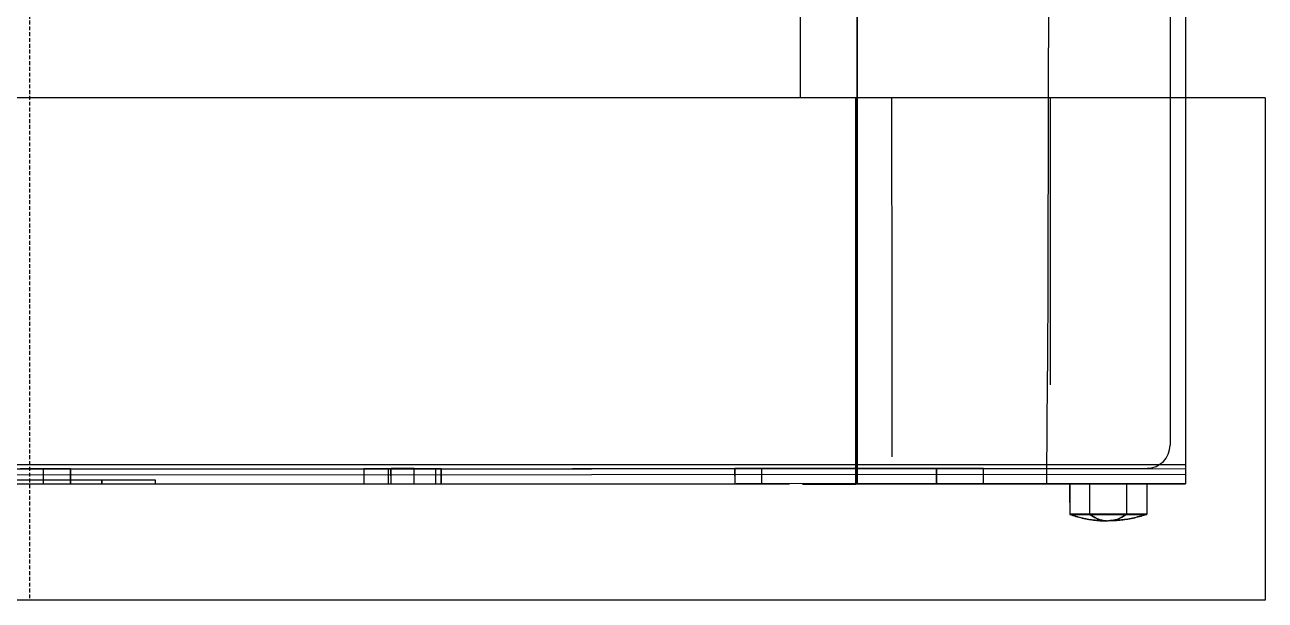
# Model space of a CAD drawing. Extents: x 0 to 320, y 0 to 390.
# Drawn here: x 159.4 to 320, y 0 to 74.5 of the extents above; entities that cross this region are included whole.
import ezdxf

# ---------------------------------------------------------------- set-up
doc = ezdxf.new("R2010")
doc.units = 0
doc.linetypes.add('DASHED', pattern=[0.75, 0.5, -0.25])
doc.layers.add('-15N-THT. THIẾT BỊ ĐÓNG MỞ', color=40, linetype='CONTINUOUS')

# ---------------------------------------------------------------- blocks, each defined once
blk = doc.blocks.new('06 - N - SC VSD CHIẾU TRÊN ATV630C11~C16N4')
at = {"layer": '-15N-THT. THIẾT BỊ ĐÓNG MỞ', "color": 6, "linetype": 'DASHED'}
blk.add_line((0, 390), (0, 0), dxfattribs=at)
at = {"layer": '-15N-THT. THIẾT BỊ ĐÓNG MỞ'}
for p, q in [((99.72, 386), (99.8, 65)), ((107.09, 386), (107.18, 15.02)), ((107.18, 15.02), (107.18, 386)), ((147.68, 365.08), (147.68, 20.06)), ((149.63, 214), (149.68, 15.04)), ((131.95, 84.31), (131.92, 65)), ((160, 65), (-160, 65)), ((107, 57.86), (107.01, 65)), ((111.69, 37.14), (111.68, 65)), ((131.92, 65), (131.9, 56.67)), ((132.2, 55.71), (132.2, 65)), ((132.2, 55.71), (132.2, 65)), ((160, 65), (160, 0)), ((107, 50.72), (107, 57.86)), ((131.9, 56.67), (131.87, 48.34)), ((132.2, 37.14), (132.2, 55.71)), ((107, 43.58), (107, 50.72)), ((131.87, 48.34), (131.85, 40.01)), ((107, 36.44), (107, 43.58)), ((131.85, 40.01), (131.82, 31.69)), ((111.69, 27.86), (111.69, 37.14)), ((132.21, 27.86), (132.2, 37.14)), ((107, 29.3), (107, 36.44)), ((131.82, 31.69), (131.73, 23.36)), ((107, 22.16), (107, 29.3)), ((111.7, 18.57), (111.69, 27.86)), ((131.73, 23.36), (131.68, 15.03)), ((107, 15.02), (107, 22.16)), ((147.68, 20.06), (147.68, 20.06)), ((-145.14, 16.93), (144.7, 17.07)), ((149.69, 17.58), (-16.33, 17.49)), ((-16.33, 17.49), (149.69, 17.58)), ((149.69, 16.99), (-16.33, 16.91)), ((149.69, 16.25), (-16.33, 16.16)), ((1.82, 17.01), (-1.18, 17.01)), ((1.82, 15.03), (1.81, 17.03)), ((1.82, 15), (1.82, 17)), ((1.82, 15), (1.82, 17)), ((1.82, 15), (1.82, 17)), ((1.82, 15), (1.82, 17)), ((1.82, 15), (1.82, 17)), ((1.82, 15), (1.82, 17)), ((1.82, 15), (1.82, 17)), ((1.82, 15), (1.82, 17)), ((1.82, 15), (1.82, 17)), ((1.82, 15), (1.82, 17)), ((5.31, 17.03), (5.32, 15.03)), ((5.32, 17), (43.32, 17.01)), ((5.32, 15), (5.32, 17)), ((5.32, 17), (5.32, 15)), ((5.32, 15), (5.32, 17)), ((5.32, 17), (5.32, 15)), ((5.32, 15), (5.32, 17)), ((5.32, 17), (5.32, 15)), ((5.32, 15), (5.32, 17)), ((5.32, 17), (5.32, 15)), ((5.32, 15), (5.32, 17)), ((5.32, 17), (5.32, 15)), ((5.32, 15), (5.32, 17)), ((5.32, 17), (5.32, 15)), ((5.32, 15), (5.32, 17)), ((5.32, 17), (5.32, 15)), ((5.32, 15), (5.32, 17)), ((5.32, 17), (5.32, 15)), ((5.32, 15), (5.32, 17)), ((5.32, 17), (5.32, 15)), ((5.32, 15), (5.32, 17)), ((5.32, 17), (5.32, 15)), ((43.31, 17.04), (43.32, 15.04)), ((43.32, 17.01), (43.32, 15.01)), ((43.32, 17.01), (43.32, 15.01)), ((43.32, 17.01), (43.32, 15.01)), ((43.32, 17.01), (43.32, 15.01)), ((43.32, 17.01), (43.32, 15.01)), ((43.32, 17.01), (43.32, 15.01)), ((43.32, 17.01), (43.32, 15.01)), ((43.32, 17.01), (43.32, 15.01)), ((43.32, 17.01), (43.32, 15.01)), ((43.32, 17.01), (43.32, 15.01)), ((43.32, 17.01), (43.32, 15.01)), ((43.32, 17.01), (43.32, 15.01)), ((43.32, 17.01), (43.32, 15.01)), ((43.32, 17.01), (43.32, 15.01)), ((43.32, 17.01), (43.32, 15.01)), ((43.32, 17.01), (43.32, 15.01)), ((43.32, 17.01), (43.32, 15.01)), ((43.32, 17.01), (43.32, 15.01)), ((43.32, 17.01), (43.32, 15.01)), ((43.32, 17.01), (43.32, 15.01)), ((46.48, 15.03), (46.48, 17.03)), ((46.82, 15.04), (46.81, 17.04)), ((46.82, 15.04), (46.81, 17.04)), ((49.82, 17.02), (46.82, 17.02)), ((46.82, 15.01), (46.82, 17.01)), ((46.82, 15.01), (46.82, 17.01)), ((46.82, 15.01), (46.82, 17.01)), ((46.82, 15.01), (46.82, 17.01)), ((46.82, 15.01), (46.82, 17.01)), ((46.82, 15.01), (46.82, 17.01)), ((46.82, 15.01), (46.82, 17.01)), ((46.82, 15.01), (46.82, 17.01)), ((46.82, 15.01), (46.82, 17.01)), ((46.82, 15.01), (46.82, 17.01)), ((49.82, 15.04), (49.81, 17.04)), ((49.82, 15.01), (49.82, 17.01)), ((49.82, 15.01), (49.82, 17.01)), ((49.82, 15.01), (49.82, 17.01)), ((49.82, 15.01), (49.82, 17.01)), ((49.82, 15.01), (49.82, 17.01)), ((49.82, 15.01), (49.82, 17.01)), ((49.82, 15.01), (49.82, 17.01)), ((49.82, 15.01), (49.82, 17.01)), ((49.82, 15.01), (49.82, 17.01)), ((49.82, 15.01), (49.82, 17.01)), ((52.57, 17.03), (52.57, 15.03)), ((52.57, 17.03), (52.57, 15.03)), ((53.31, 17.04), (53.32, 15.04)), ((53.32, 17.01), (91.32, 17.02)), ((53.32, 15.01), (53.32, 17.01)), ((53.32, 17.01), (53.32, 15.01)), ((53.32, 15.01), (53.32, 17.01)), ((53.32, 17.01), (53.32, 15.01)), ((53.32, 15.01), (53.32, 17.01)), ((53.32, 17.01), (53.32, 15.01)), ((53.32, 15.01), (53.32, 17.01)), ((53.32, 17.01), (53.32, 15.01)), ((53.32, 15.01), (53.32, 17.01)), ((53.32, 17.01), (53.32, 15.01)), ((53.32, 15.01), (53.32, 17.01)), ((53.32, 17.01), (53.32, 15.01)), ((53.32, 15.01), (53.32, 17.01)), ((53.32, 17.01), (53.32, 15.01)), ((53.32, 15.01), (53.32, 17.01)), ((53.32, 17.01), (53.32, 15.01)), ((53.32, 15.01), (53.32, 17.01)), ((53.32, 17.01), (53.32, 15.01)), ((53.32, 15.01), (53.32, 17.01)), ((53.32, 17.01), (53.32, 15.01)), ((91.31, 17.05), (91.32, 15.05)), ((91.32, 17.02), (91.32, 15.02)), ((91.32, 17.02), (91.32, 15.02)), ((91.32, 17.02), (91.32, 15.02)), ((91.32, 17.02), (91.32, 15.02)), ((91.32, 17.02), (91.32, 15.02)), ((91.32, 17.02), (91.32, 15.02)), ((91.32, 17.02), (91.32, 15.02)), ((91.32, 17.02), (91.32, 15.02)), ((91.32, 17.02), (91.32, 15.02)), ((91.32, 17.02), (91.32, 15.02)), ((91.32, 17.02), (91.32, 15.02)), ((91.32, 17.02), (91.32, 15.02)), ((91.32, 17.02), (91.32, 15.02)), ((91.32, 17.02), (91.32, 15.02)), ((91.32, 17.02), (91.32, 15.02)), ((91.32, 17.02), (91.32, 15.02)), ((91.32, 17.02), (91.32, 15.02)), ((91.32, 17.02), (91.32, 15.02)), ((91.32, 17.02), (91.32, 15.02)), ((91.32, 17.02), (91.32, 15.02)), ((94.82, 15.05), (94.81, 17.05)), ((94.82, 15.05), (94.81, 17.05)), ((94.82, 15.05), (94.81, 17.05)), ((117.44, 17.04), (94.82, 17.04)), ((94.82, 15.03), (94.82, 17.03)), ((94.82, 15.03), (94.82, 17.03)), ((94.82, 15.02), (94.82, 17.02)), ((94.82, 15.02), (94.82, 17.02)), ((94.82, 15.02), (94.82, 17.02)), ((94.82, 15.02), (94.82, 17.02)), ((94.82, 15.02), (94.82, 17.02)), ((94.82, 15.02), (94.82, 17.02)), ((94.82, 15.02), (94.82, 17.02)), ((94.82, 15.02), (94.82, 17.02)), ((117.44, 15.05), (117.44, 17.05)), ((117.44, 17.05), (117.44, 15.05)), ((117.44, 15.05), (117.44, 17.05)), ((117.44, 17.05), (117.44, 15.05)), ((117.44, 15.05), (117.44, 17.05)), ((117.44, 17.04), (117.44, 15.04)), ((117.44, 15.04), (117.44, 17.04)), ((117.44, 17.04), (117.44, 15.04)), ((123.52, 15.05), (123.52, 17.05)), ((123.52, 15.05), (123.52, 17.05)), ((123.52, 15.05), (123.52, 17.05)), ((123.52, 15.04), (123.52, 17.04)), ((144.7, 17.07), (144.7, 17.07)), ((98.41, 15.02), (-97.78, 14.97)), ((9.32, 15.52), (-8.59, 15.51)), ((9.32, 15.52), (9.32, 15.02)), ((9.41, 15.02), (9.41, 15.52)), ((16.32, 15.52), (16.32, 15.52)), ((16.32, 15.02), (16.32, 15.52)), ((16.32, 15.02), (16.32, 15.02)), ((149.69, 15.08), (33.27, 15.02)), ((149.69, 15.08), (33.92, 15.02)), ((100.1, 15.02), (100.43, 15.02)), ((100.43, 15.02), (100.76, 15.02)), ((100.76, 15.02), (101.09, 15.02)), ((101.09, 15.02), (101.41, 15.02)), ((101.41, 15.02), (101.73, 15.02)), ((101.73, 15.02), (102.05, 15.02)), ((102.36, 15.02), (102.04, 15.02)), ((102.04, 15.02), (102.34, 15.02)), ((102.05, 15.02), (102.36, 15.02)), ((102.34, 15.02), (102.64, 15.02)), ((102.64, 15.02), (102.93, 15.02)), ((102.93, 15.02), (103.22, 15.02)), ((103.22, 15.02), (103.49, 15.02)), ((103.49, 15.02), (103.77, 15.02)), ((103.77, 15.02), (104.03, 15.02)), ((104.03, 15.02), (104.29, 15.02)), ((104.29, 15.02), (104.54, 15.02)), ((104.54, 15.02), (104.79, 15.02)), ((104.79, 15.02), (105.02, 15.02)), ((105.02, 15.02), (105.25, 15.02)), ((105.25, 15.02), (105.47, 15.02)), ((105.47, 15.02), (105.68, 15.02)), ((105.68, 15.02), (105.87, 15.02)), ((105.87, 15.02), (106.07, 15.02)), ((106.07, 15.02), (106.25, 15.02)), ((106.25, 15.02), (106.42, 15.02)), ((106.42, 15.02), (106.58, 15.02)), ((106.58, 15.02), (106.73, 15.02)), ((106.73, 15.02), (106.87, 15.02)), ((106.87, 15.02), (107, 15.02)), ((131.68, 15.03), (107.18, 15.02)), ((134.68, 15.07), (134.68, 14.08)), ((134.68, 15.06), (134.68, 14.57)), ((134.68, 15.06), (134.68, 14.57)), ((134.68, 15.03), (134.68, 14.54)), ((134.68, 14.57), (134.68, 14.07)), ((134.68, 14.57), (134.68, 14.08)), ((134.68, 14.54), (134.68, 13.1)), ((134.69, 15.06), (134.69, 14.07)), ((134.69, 15.05), (134.69, 14.56)), ((134.69, 15.04), (134.69, 14.55)), ((134.69, 15.04), (134.69, 14.55)), ((134.69, 15.04), (134.69, 14.55)), ((134.69, 14.56), (134.69, 14.07)), ((134.69, 14.55), (134.69, 14.06)), ((134.69, 14.55), (134.69, 14.06)), ((134.69, 14.55), (134.69, 14.05)), ((137.29, 14.51), (137.29, 15.07)), ((137.29, 13.94), (137.29, 15.06)), ((137.29, 13.94), (137.29, 15.06)), ((137.29, 14.5), (137.29, 15.06)), ((137.29, 14.49), (137.29, 15.05)), ((137.29, 14.48), (137.29, 15.04)), ((137.29, 14.48), (137.29, 15.04)), ((137.29, 13.92), (137.29, 15.04)), ((137.29, 14.47), (137.29, 15.03)), ((137.29, 13.38), (137.29, 14.51)), ((137.29, 13.93), (137.29, 14.5)), ((137.29, 13.93), (137.29, 14.49)), ((137.29, 13.92), (137.29, 14.48)), ((137.29, 13.92), (137.29, 14.48)), ((137.29, 13.91), (137.29, 14.47)), ((142.08, 14.5), (142.08, 15.07)), ((142.08, 14.5), (142.08, 15.06)), ((142.08, 14.47), (142.08, 15.03)), ((142.08, 13.39), (142.08, 14.51)), ((142.08, 13.38), (142.08, 14.5)), ((142.08, 13.91), (142.08, 14.47)), ((142.09, 14.5), (142.09, 15.06)), ((142.09, 14.49), (142.09, 15.05)), ((142.09, 13.92), (142.09, 15.05)), ((142.09, 14.48), (142.09, 15.05)), ((142.09, 14.48), (142.09, 15.04)), ((142.09, 13.38), (142.09, 14.5)), ((142.09, 13.93), (142.09, 14.49)), ((142.09, 13.92), (142.09, 14.48)), ((142.09, 13.36), (142.09, 14.48)), ((144.68, 15.07), (144.68, 14.58)), ((144.68, 15.06), (144.68, 14.57)), ((144.68, 15.06), (144.68, 14.57)), ((144.68, 15.03), (144.68, 14.08)), ((144.68, 14.58), (144.68, 14.09)), ((144.68, 14.57), (144.68, 14.08)), ((144.68, 14.54), (144.68, 13.07)), ((144.69, 15.06), (144.69, 14.57)), ((144.69, 15.05), (144.69, 14.56)), ((144.69, 15.05), (144.69, 14.56)), ((144.69, 15.05), (144.69, 14.06)), ((144.69, 15.04), (144.69, 14.55)), ((144.69, 14.57), (144.69, 14.08)), ((144.69, 14.56), (144.69, 14.07)), ((144.69, 14.56), (144.69, 14.07)), ((144.69, 14.55), (144.69, 14.06)), ((134.68, 14.08), (134.68, 13.59)), ((134.68, 14.07), (134.68, 13.58)), ((134.68, 13.59), (134.68, 13.1)), ((134.68, 13.58), (134.68, 13.09)), ((134.68, 13.56), (134.68, 13.07)), ((134.68, 13.1), (134.69, 12.61)), ((134.68, 13.1), (134.69, 12.61)), ((134.68, 13.09), (134.69, 12.11)), ((134.69, 14.07), (134.69, 13.58)), ((134.69, 14.07), (134.69, 13.58)), ((134.69, 14.06), (134.69, 13.57)), ((134.69, 14.06), (134.69, 13.57)), ((134.69, 14.05), (134.69, 13.07)), ((134.69, 13.58), (134.69, 13.09)), ((134.69, 13.58), (134.69, 13.09)), ((134.69, 13.57), (134.69, 13.08)), ((134.69, 13.57), (134.69, 13.08)), ((134.69, 13.09), (134.69, 12.6)), ((134.69, 13.09), (134.69, 12.1)), ((134.69, 13.08), (134.69, 12.1)), ((134.69, 13.08), (134.69, 12.1)), ((134.69, 13.07), (134.69, 12.58)), ((134.68, 13.07), (134.69, 12.11)), ((137.29, 13.37), (137.29, 13.94)), ((137.29, 13.38), (137.29, 13.94)), ((137.29, 13.37), (137.29, 13.93)), ((137.29, 13.37), (137.29, 13.93)), ((137.29, 12.8), (137.29, 13.92)), ((137.29, 13.36), (137.29, 13.92)), ((137.29, 13.35), (137.29, 13.92)), ((137.29, 13.35), (137.29, 13.91)), ((137.29, 12.82), (137.29, 13.38)), ((137.29, 12.26), (137.29, 13.38)), ((137.29, 12.25), (137.29, 13.37)), ((137.29, 12.25), (137.29, 13.37)), ((137.29, 12.81), (137.29, 13.37)), ((137.29, 12.8), (137.29, 13.36)), ((137.29, 12.23), (137.29, 13.35)), ((137.29, 12.79), (137.29, 13.35)), ((142.08, 12.82), (142.08, 13.94)), ((142.08, 13.35), (142.08, 13.91)), ((142.08, 12.82), (142.08, 13.39)), ((142.08, 12.82), (142.08, 13.38)), ((142.08, 12.79), (142.08, 13.35)), ((142.09, 13.37), (142.09, 13.93)), ((142.09, 13.36), (142.09, 13.92)), ((142.09, 13.36), (142.09, 13.92)), ((142.09, 12.81), (142.09, 13.38)), ((142.09, 12.25), (142.09, 13.37)), ((142.09, 12.8), (142.09, 13.36)), ((142.09, 12.8), (142.09, 13.36)), ((142.09, 12.8), (142.09, 13.36)), ((144.68, 14.09), (144.68, 13.6)), ((144.68, 14.08), (144.68, 13.59)), ((144.68, 14.05), (144.68, 13.56)), ((144.68, 13.6), (144.68, 13.11)), ((144.68, 13.59), (144.68, 13.1)), ((144.68, 13.11), (144.69, 12.61)), ((144.68, 13.1), (144.69, 12.61)), ((144.68, 13.1), (144.69, 12.58)), ((144.69, 14.08), (144.69, 13.59)), ((144.69, 14.07), (144.69, 13.58)), ((144.69, 14.07), (144.69, 13.57)), ((144.69, 14.06), (144.69, 13.57)), ((144.69, 14.06), (144.69, 13.08)), ((144.69, 13.59), (144.69, 13.1)), ((144.69, 13.58), (144.69, 13.09)), ((144.69, 13.57), (144.69, 13.08)), ((144.69, 13.57), (144.69, 13.08)), ((144.69, 13.1), (144.69, 12.11)), ((144.69, 13.09), (144.69, 12.6)), ((144.69, 13.08), (144.69, 12.59)), ((144.69, 13.08), (144.69, 12.59)), ((144.69, 13.08), (144.69, 12.59)), ((134.69, 12.61), (134.69, 11.63)), ((134.69, 12.6), (134.69, 12.11)), ((134.69, 12.58), (134.69, 12.09)), ((134.69, 12.58), (134.69, 12.08)), ((134.69, 12.11), (134.69, 11.62)), ((134.69, 12.11), (134.69, 11.62)), ((134.69, 12.11), (134.69, 11.62)), ((134.69, 12.1), (134.69, 11.61)), ((134.69, 12.1), (134.69, 11.61)), ((134.69, 12.1), (134.69, 11.6)), ((134.69, 12.09), (134.69, 11.6)), ((134.69, 12.08), (134.69, 11.1)), ((134.69, 11.63), (134.69, 11.14)), ((134.69, 11.62), (134.69, 11.13)), ((134.69, 11.62), (134.69, 11.13)), ((134.69, 11.61), (134.69, 11.12)), ((134.69, 11.61), (134.69, 11.11)), ((134.69, 11.6), (134.69, 11.11)), ((134.69, 11.6), (134.69, 11.11)), ((137.29, 11.7), (137.29, 12.82)), ((137.29, 12.25), (137.29, 12.81)), ((137.29, 12.24), (137.29, 12.8)), ((137.29, 12.24), (137.29, 12.8)), ((137.29, 12.23), (137.29, 12.79)), ((137.29, 11.69), (137.29, 12.26)), ((137.29, 11.69), (137.29, 12.25)), ((137.29, 11.69), (137.29, 12.25)), ((137.29, 11.68), (137.29, 12.25)), ((137.29, 11.68), (137.29, 12.24)), ((137.29, 11.68), (137.29, 12.24)), ((137.29, 11.67), (137.29, 12.23)), ((137.29, 11.66), (137.29, 12.23)), ((137.29, 11.14), (137.29, 11.7)), ((137.29, 11.13), (137.29, 11.69)), ((137.29, 11.13), (137.29, 11.69)), ((137.29, 11.13), (137.29, 11.69)), ((137.29, 11.12), (137.29, 11.68)), ((137.29, 11.12), (137.29, 11.68)), ((137.29, 11.11), (137.29, 11.68)), ((137.29, 11.11), (137.29, 11.67)), ((137.29, 11.1), (137.29, 11.66)), ((142.08, 12.25), (142.08, 12.82)), ((142.08, 12.26), (142.08, 12.82)), ((142.08, 12.26), (142.08, 12.82)), ((142.08, 12.23), (142.08, 12.79)), ((142.08, 11.7), (142.08, 12.26)), ((142.08, 11.7), (142.08, 12.26)), ((142.08, 11.69), (142.08, 12.25)), ((142.08, 11.67), (142.08, 12.23)), ((142.08, 11.14), (142.08, 11.7)), ((142.08, 11.13), (142.08, 11.69)), ((142.08, 11.11), (142.08, 11.67)), ((142.09, 11.69), (142.09, 12.81)), ((142.09, 12.24), (142.09, 12.8)), ((142.09, 12.24), (142.09, 12.8)), ((142.09, 12.23), (142.09, 12.8)), ((142.09, 11.69), (142.09, 12.25)), ((142.09, 11.68), (142.09, 12.24)), ((142.09, 11.68), (142.09, 12.24)), ((142.09, 11.67), (142.09, 12.23)), ((142.09, 11.13), (142.09, 11.69)), ((142.09, 11.13), (142.09, 11.69)), ((142.09, 11.12), (142.09, 11.68)), ((142.09, 11.12), (142.09, 11.68)), ((142.09, 11.11), (142.09, 11.67)), ((144.69, 12.61), (144.69, 12.11)), ((144.69, 12.61), (144.69, 12.12)), ((144.69, 12.61), (144.69, 11.14)), ((144.69, 12.6), (144.69, 12.11)), ((144.69, 12.59), (144.69, 12.1)), ((144.69, 12.59), (144.69, 12.1)), ((144.69, 12.59), (144.69, 12.09)), ((144.69, 12.12), (144.69, 11.63)), ((144.69, 12.12), (144.69, 11.63)), ((144.69, 12.11), (144.69, 11.62)), ((144.69, 12.11), (144.69, 11.62)), ((144.69, 12.11), (144.69, 11.62)), ((144.69, 12.1), (144.69, 11.61)), ((144.69, 12.1), (144.69, 11.61)), ((144.69, 12.09), (144.69, 11.6)), ((144.69, 11.63), (144.69, 11.14)), ((144.69, 11.62), (144.69, 11.13)), ((144.69, 11.62), (144.69, 11.13)), ((144.69, 11.62), (144.69, 11.13)), ((144.69, 11.61), (144.69, 11.12)), ((144.69, 11.61), (144.69, 11.12)), ((144.69, 11.6), (144.69, 11.11)), ((144.69, 11.6), (144.69, 11.11)), ((134.69, 11.14), (134.89, 11.07)), ((134.69, 11.13), (134.89, 11.06)), ((134.69, 11.13), (134.89, 11.06)), ((134.69, 11.13), (134.89, 11.06)), ((134.69, 11.12), (134.89, 11.05)), ((134.69, 11.11), (134.89, 11.05)), ((134.69, 11.11), (134.89, 11.04)), ((134.69, 11.11), (134.89, 11.04)), ((134.69, 11.1), (134.89, 11.03)), ((134.89, 11.07), (135.09, 11)), ((134.89, 11.06), (135.09, 10.99)), ((134.89, 11.06), (135.09, 11)), ((134.89, 11.06), (135.09, 10.99)), ((134.89, 11.05), (135.09, 10.99)), ((134.89, 11.05), (135.09, 10.98)), ((134.89, 11.04), (135.09, 10.98)), ((134.89, 11.04), (135.09, 10.97)), ((134.89, 11.03), (135.09, 10.97)), ((135.09, 11), (135.29, 10.94)), ((135.09, 11), (135.29, 10.93)), ((135.09, 10.99), (135.29, 10.93)), ((135.09, 10.99), (135.29, 10.93)), ((135.09, 10.99), (135.29, 10.92)), ((135.09, 10.98), (135.29, 10.92)), ((135.09, 10.98), (135.29, 10.91)), ((135.09, 10.97), (135.3, 10.91)), ((135.09, 10.97), (135.29, 10.9)), ((135.29, 10.94), (135.49, 10.88)), ((135.29, 10.93), (135.49, 10.87)), ((135.29, 10.93), (135.49, 10.87)), ((135.29, 10.93), (135.5, 10.87)), ((135.29, 10.92), (135.5, 10.86)), ((135.29, 10.92), (135.5, 10.85)), ((135.29, 10.91), (135.5, 10.85)), ((135.29, 10.9), (135.49, 10.84)), ((135.3, 10.91), (135.5, 10.85)), ((135.49, 10.88), (135.7, 10.82)), ((135.49, 10.87), (135.7, 10.81)), ((135.49, 10.87), (135.7, 10.81)), ((135.49, 10.84), (135.7, 10.78)), ((135.5, 10.87), (135.7, 10.81)), ((135.5, 10.86), (135.7, 10.8)), ((135.5, 10.85), (135.7, 10.8)), ((135.5, 10.85), (135.7, 10.8)), ((135.5, 10.85), (135.7, 10.79)), ((135.7, 10.82), (135.9, 10.76)), ((135.7, 10.81), (135.9, 10.76)), ((135.7, 10.81), (135.9, 10.76)), ((135.7, 10.81), (135.91, 10.75)), ((135.7, 10.8), (135.91, 10.75)), ((135.7, 10.8), (135.91, 10.74)), ((135.7, 10.8), (135.91, 10.74)), ((135.7, 10.79), (135.91, 10.74)), ((135.7, 10.78), (135.9, 10.73)), ((135.9, 10.76), (136.11, 10.7)), ((135.9, 10.76), (136.11, 10.71)), ((135.9, 10.76), (136.11, 10.71)), ((135.9, 10.73), (136.11, 10.68)), ((135.91, 10.75), (136.11, 10.7)), ((135.91, 10.75), (136.11, 10.7)), ((135.91, 10.74), (136.11, 10.69)), ((135.91, 10.74), (136.11, 10.69)), ((135.91, 10.74), (136.11, 10.68)), ((136.11, 10.71), (136.32, 10.66)), ((136.11, 10.71), (136.32, 10.66)), ((136.11, 10.7), (136.32, 10.65)), ((136.11, 10.7), (136.32, 10.65)), ((136.11, 10.7), (136.32, 10.65)), ((136.11, 10.69), (136.32, 10.64)), ((136.11, 10.69), (136.32, 10.64)), ((136.11, 10.68), (136.32, 10.63)), ((136.11, 10.68), (136.32, 10.63)), ((136.32, 10.66), (136.52, 10.62)), ((136.32, 10.66), (136.52, 10.61)), ((136.32, 10.65), (136.52, 10.61)), ((136.32, 10.65), (136.53, 10.61)), ((136.32, 10.65), (136.53, 10.6)), ((136.32, 10.64), (136.53, 10.6)), ((136.32, 10.64), (136.53, 10.59)), ((136.32, 10.63), (136.53, 10.59)), ((136.32, 10.63), (136.52, 10.58)), ((136.52, 10.62), (136.73, 10.57)), ((136.52, 10.61), (136.73, 10.57)), ((136.52, 10.61), (136.73, 10.57)), ((136.52, 10.58), (136.73, 10.54)), ((136.53, 10.61), (136.74, 10.56)), ((136.53, 10.6), (136.73, 10.56)), ((136.53, 10.6), (136.74, 10.55)), ((136.53, 10.59), (136.74, 10.55)), ((136.53, 10.59), (136.74, 10.55)), ((136.73, 10.57), (136.94, 10.52)), ((136.73, 10.57), (136.94, 10.53)), ((136.73, 10.57), (136.94, 10.53)), ((136.73, 10.56), (136.94, 10.52)), ((136.73, 10.54), (136.94, 10.5)), ((136.74, 10.56), (136.94, 10.52)), ((136.74, 10.55), (136.94, 10.51)), ((136.74, 10.55), (136.94, 10.51)), ((136.74, 10.55), (136.94, 10.5)), ((136.94, 10.53), (137.15, 10.5)), ((136.94, 10.53), (137.15, 10.49)), ((136.94, 10.52), (137.15, 10.49)), ((136.94, 10.52), (137.15, 10.49)), ((136.94, 10.52), (137.15, 10.48)), ((136.94, 10.51), (137.15, 10.47)), ((136.94, 10.51), (137.15, 10.47)), ((136.94, 10.5), (137.15, 10.47)), ((136.94, 10.5), (137.15, 10.46)), ((137.15, 10.5), (137.36, 10.46)), ((137.15, 10.49), (137.36, 10.45)), ((137.15, 10.49), (137.36, 10.46)), ((137.15, 10.49), (137.36, 10.45)), ((137.15, 10.48), (137.36, 10.45)), ((137.15, 10.47), (137.36, 10.44)), ((137.15, 10.47), (137.36, 10.44)), ((137.15, 10.47), (137.36, 10.43)), ((137.15, 10.46), (137.36, 10.43)), ((137.29, 11.14), (137.5, 10.99)), ((137.29, 11.13), (137.5, 10.98)), ((137.29, 11.13), (137.5, 10.99)), ((137.29, 11.13), (137.5, 10.98)), ((137.29, 11.12), (137.5, 10.98)), ((137.29, 11.12), (137.5, 10.97)), ((137.29, 11.11), (137.5, 10.97)), ((137.29, 11.11), (137.5, 10.96)), ((137.29, 11.1), (137.5, 10.96)), ((137.36, 10.46), (137.57, 10.43)), ((137.36, 10.46), (137.57, 10.43)), ((137.36, 10.45), (137.57, 10.42)), ((137.36, 10.45), (137.57, 10.42)), ((137.36, 10.45), (137.57, 10.42)), ((137.36, 10.44), (137.57, 10.41)), ((137.36, 10.44), (137.57, 10.41)), ((137.36, 10.43), (137.57, 10.4)), ((137.36, 10.43), (137.57, 10.4)), ((137.5, 10.99), (137.71, 10.86)), ((137.5, 10.99), (137.71, 10.85)), ((137.5, 10.98), (137.71, 10.85)), ((137.5, 10.98), (137.72, 10.85)), ((137.5, 10.98), (137.72, 10.84)), ((137.5, 10.97), (137.72, 10.83)), ((137.5, 10.97), (137.72, 10.83)), ((137.5, 10.96), (137.72, 10.83)), ((137.5, 10.96), (137.71, 10.82)), ((137.57, 10.43), (137.78, 10.4)), ((137.57, 10.43), (137.78, 10.4)), ((137.57, 10.42), (137.78, 10.39)), ((137.57, 10.42), (137.78, 10.39)), ((137.57, 10.42), (137.78, 10.39)), ((137.57, 10.41), (137.78, 10.38)), ((137.57, 10.41), (137.78, 10.38)), ((137.57, 10.4), (137.78, 10.37)), ((137.57, 10.4), (137.78, 10.37)), ((137.71, 10.86), (137.93, 10.74)), ((137.71, 10.85), (137.93, 10.73)), ((137.71, 10.85), (137.93, 10.73)), ((137.71, 10.82), (137.93, 10.7)), ((137.72, 10.85), (137.93, 10.73)), ((137.72, 10.84), (137.93, 10.72)), ((137.72, 10.83), (137.93, 10.71)), ((137.72, 10.83), (137.93, 10.71)), ((137.72, 10.83), (137.93, 10.71)), ((137.78, 10.4), (137.99, 10.38)), ((137.78, 10.4), (137.99, 10.37)), ((137.78, 10.39), (137.99, 10.37)), ((137.78, 10.39), (137.99, 10.37)), ((137.78, 10.39), (137.99, 10.36)), ((137.78, 10.38), (137.99, 10.36)), ((137.78, 10.38), (137.99, 10.35)), ((137.78, 10.37), (137.99, 10.35)), ((137.78, 10.37), (137.99, 10.34)), ((137.93, 10.74), (138.14, 10.63)), ((137.93, 10.73), (138.14, 10.62)), ((137.93, 10.73), (138.14, 10.63)), ((137.93, 10.73), (138.15, 10.62)), ((137.93, 10.72), (138.15, 10.62)), ((137.93, 10.71), (138.15, 10.61)), ((137.93, 10.71), (138.15, 10.61)), ((137.93, 10.71), (138.15, 10.6)), ((137.93, 10.7), (138.14, 10.6)), ((137.99, 10.38), (138.2, 10.35)), ((137.99, 10.37), (138.2, 10.35)), ((137.99, 10.37), (138.2, 10.35)), ((137.99, 10.37), (138.2, 10.34)), ((137.99, 10.36), (138.2, 10.34)), ((137.99, 10.36), (138.21, 10.33)), ((137.99, 10.35), (138.21, 10.33)), ((137.99, 10.35), (138.21, 10.33)), ((137.99, 10.34), (138.2, 10.32)), ((138.14, 10.63), (138.36, 10.54)), ((138.14, 10.63), (138.36, 10.53)), ((138.14, 10.62), (138.36, 10.53)), ((138.14, 10.6), (138.36, 10.5)), ((138.15, 10.62), (138.36, 10.53)), ((138.15, 10.62), (138.36, 10.52)), ((138.15, 10.61), (138.36, 10.52)), ((138.15, 10.61), (138.36, 10.51)), ((138.15, 10.6), (138.37, 10.51)), ((138.2, 10.35), (138.41, 10.33)), ((138.2, 10.35), (138.41, 10.34)), ((138.2, 10.35), (138.41, 10.33)), ((138.2, 10.34), (138.42, 10.33)), ((138.2, 10.34), (138.42, 10.32)), ((138.2, 10.32), (138.41, 10.3)), ((138.21, 10.33), (138.42, 10.31)), ((138.21, 10.33), (138.42, 10.31)), ((138.21, 10.33), (138.42, 10.31)), ((138.36, 10.54), (138.58, 10.46)), ((138.36, 10.53), (138.58, 10.45)), ((138.36, 10.53), (138.58, 10.46)), ((138.36, 10.53), (138.58, 10.45)), ((138.36, 10.52), (138.58, 10.45)), ((138.36, 10.52), (138.58, 10.44)), ((138.36, 10.51), (138.58, 10.44)), ((138.36, 10.5), (138.58, 10.43)), ((138.37, 10.51), (138.58, 10.43)), ((138.41, 10.34), (138.63, 10.32)), ((138.41, 10.33), (138.62, 10.31)), ((138.41, 10.33), (138.63, 10.31)), ((138.41, 10.3), (138.63, 10.28)), ((138.42, 10.33), (138.63, 10.31)), ((138.42, 10.32), (138.63, 10.3)), ((138.42, 10.31), (138.63, 10.3)), ((138.42, 10.31), (138.63, 10.3)), ((138.42, 10.31), (138.63, 10.29)), ((138.58, 10.46), (138.8, 10.4)), ((138.58, 10.46), (138.8, 10.39)), ((138.58, 10.45), (138.8, 10.39)), ((138.58, 10.45), (138.8, 10.39)), ((138.58, 10.45), (138.8, 10.38)), ((138.58, 10.44), (138.8, 10.37)), ((138.58, 10.44), (138.8, 10.37)), ((138.58, 10.43), (138.8, 10.37)), ((138.58, 10.43), (138.8, 10.36)), ((138.62, 10.31), (138.84, 10.3)), ((138.63, 10.32), (138.84, 10.31)), ((138.63, 10.31), (138.84, 10.3)), ((138.63, 10.31), (138.84, 10.3)), ((138.63, 10.3), (138.84, 10.29)), ((138.63, 10.3), (138.84, 10.28)), ((138.63, 10.3), (138.84, 10.28)), ((138.63, 10.29), (138.84, 10.28)), ((138.63, 10.28), (138.84, 10.27)), ((138.8, 10.4), (139.02, 10.35)), ((138.8, 10.39), (139.02, 10.34)), ((138.8, 10.39), (139.02, 10.34)), ((138.8, 10.39), (139.02, 10.34)), ((138.8, 10.38), (139.02, 10.33)), ((138.8, 10.37), (139.02, 10.32)), ((138.8, 10.37), (139.02, 10.32)), ((138.8, 10.37), (139.03, 10.32)), ((138.8, 10.36), (139.02, 10.31)), ((138.84, 10.31), (139.05, 10.29)), ((138.84, 10.3), (139.05, 10.29)), ((138.84, 10.3), (139.05, 10.29)), ((138.84, 10.3), (139.05, 10.28)), ((138.84, 10.29), (139.05, 10.28)), ((138.84, 10.28), (139.05, 10.27)), ((138.84, 10.28), (139.05, 10.27)), ((138.84, 10.28), (139.05, 10.27)), ((138.84, 10.27), (139.05, 10.26)), ((139.02, 10.35), (139.24, 10.31)), ((139.02, 10.34), (139.24, 10.3)), ((139.02, 10.34), (139.24, 10.31)), ((139.02, 10.34), (139.25, 10.3)), ((139.02, 10.33), (139.25, 10.3)), ((139.02, 10.32), (139.25, 10.29)), ((139.02, 10.32), (139.25, 10.29)), ((139.02, 10.31), (139.24, 10.28)), ((139.03, 10.32), (139.25, 10.28)), ((139.05, 10.29), (139.26, 10.28)), ((139.05, 10.29), (139.26, 10.29)), ((139.05, 10.29), (139.26, 10.28)), ((139.05, 10.28), (139.26, 10.28)), ((139.05, 10.28), (139.26, 10.27)), ((139.05, 10.27), (139.27, 10.27)), ((139.05, 10.27), (139.26, 10.26)), ((139.05, 10.27), (139.27, 10.26)), ((139.05, 10.26), (139.26, 10.25)), ((139.24, 10.31), (139.46, 10.29)), ((139.24, 10.31), (139.46, 10.28)), ((139.24, 10.3), (139.46, 10.28)), ((139.24, 10.28), (139.46, 10.25)), ((139.25, 10.3), (139.47, 10.28)), ((139.25, 10.3), (139.47, 10.27)), ((139.25, 10.29), (139.47, 10.27)), ((139.25, 10.29), (139.47, 10.27)), ((139.25, 10.28), (139.47, 10.26)), ((139.26, 10.29), (139.47, 10.28)), ((139.26, 10.28), (139.47, 10.27)), ((139.26, 10.28), (139.47, 10.28)), ((139.26, 10.28), (139.48, 10.27)), ((139.26, 10.27), (139.48, 10.27)), ((139.26, 10.26), (139.48, 10.26)), ((139.26, 10.25), (139.47, 10.25)), ((139.27, 10.27), (139.48, 10.26)), ((139.27, 10.26), (139.48, 10.25)), ((139.46, 10.29), (139.69, 10.28)), ((139.46, 10.28), (139.69, 10.27)), ((139.46, 10.28), (139.69, 10.28)), ((139.46, 10.25), (139.69, 10.25)), ((139.47, 10.28), (139.69, 10.27)), ((139.47, 10.28), (139.69, 10.28)), ((139.47, 10.28), (139.69, 10.28)), ((139.47, 10.27), (139.69, 10.27)), ((139.47, 10.27), (139.69, 10.26)), ((139.47, 10.27), (139.69, 10.26)), ((139.47, 10.27), (139.68, 10.27)), ((139.47, 10.26), (139.69, 10.25)), ((139.47, 10.25), (139.69, 10.25)), ((139.48, 10.27), (139.69, 10.27)), ((139.48, 10.27), (139.69, 10.27)), ((139.48, 10.26), (139.69, 10.26)), ((139.48, 10.26), (139.69, 10.26)), ((139.48, 10.25), (139.69, 10.25)), ((139.69, 10.27), (139.68, 10.27)), ((139.91, 10.29), (139.69, 10.28)), ((139.91, 10.28), (139.69, 10.27)), ((139.91, 10.28), (139.69, 10.28)), ((139.91, 10.28), (139.69, 10.27)), ((139.9, 10.28), (139.69, 10.28)), ((139.9, 10.28), (139.69, 10.28)), ((139.91, 10.27), (139.69, 10.27)), ((139.91, 10.27), (139.69, 10.26)), ((139.91, 10.27), (139.69, 10.26)), ((139.9, 10.27), (139.69, 10.27)), ((139.69, 10.27), (139.69, 10.27)), ((139.9, 10.27), (139.69, 10.27)), ((139.9, 10.27), (139.69, 10.27)), ((139.91, 10.26), (139.69, 10.25)), ((139.9, 10.26), (139.69, 10.26)), ((139.69, 10.26), (139.69, 10.26)), ((139.69, 10.26), (139.69, 10.26)), ((139.69, 10.26), (139.69, 10.26)), ((139.69, 10.26), (139.69, 10.26)), ((139.9, 10.26), (139.69, 10.26)), ((139.91, 10.25), (139.69, 10.25)), ((139.69, 10.25), (139.69, 10.25)), ((139.9, 10.25), (139.69, 10.25)), ((139.9, 10.25), (139.69, 10.25)), ((140.11, 10.29), (139.9, 10.28)), ((140.11, 10.28), (139.9, 10.27)), ((140.11, 10.28), (139.9, 10.28)), ((140.11, 10.28), (139.9, 10.27)), ((140.11, 10.27), (139.9, 10.27)), ((140.11, 10.27), (139.9, 10.26)), ((140.11, 10.26), (139.9, 10.26)), ((140.12, 10.26), (139.9, 10.25)), ((140.11, 10.25), (139.9, 10.25)), ((140.13, 10.31), (139.91, 10.29)), ((140.13, 10.31), (139.91, 10.28)), ((140.13, 10.3), (139.91, 10.28)), ((140.13, 10.3), (139.91, 10.28)), ((140.13, 10.3), (139.91, 10.27)), ((140.13, 10.29), (139.91, 10.27)), ((140.13, 10.29), (139.91, 10.27)), ((140.13, 10.28), (139.91, 10.26)), ((140.13, 10.28), (139.91, 10.25)), ((140.32, 10.3), (140.11, 10.29)), ((140.32, 10.29), (140.11, 10.28)), ((140.32, 10.29), (140.11, 10.28)), ((140.33, 10.29), (140.11, 10.28)), ((140.33, 10.28), (140.11, 10.27)), ((140.33, 10.27), (140.11, 10.27)), ((140.33, 10.27), (140.11, 10.26)), ((140.32, 10.26), (140.11, 10.25)), ((140.33, 10.27), (140.12, 10.26)), ((140.35, 10.35), (140.13, 10.31)), ((140.35, 10.34), (140.13, 10.3)), ((140.35, 10.34), (140.13, 10.31)), ((140.35, 10.34), (140.13, 10.3)), ((140.35, 10.33), (140.13, 10.3)), ((140.35, 10.32), (140.13, 10.29)), ((140.36, 10.32), (140.13, 10.29)), ((140.36, 10.32), (140.13, 10.28)), ((140.35, 10.31), (140.13, 10.28)), ((140.54, 10.31), (140.32, 10.3)), ((140.54, 10.3), (140.32, 10.29)), ((140.54, 10.3), (140.32, 10.29)), ((140.54, 10.27), (140.32, 10.26)), ((140.54, 10.3), (140.33, 10.29)), ((140.54, 10.29), (140.33, 10.28)), ((140.54, 10.28), (140.33, 10.27)), ((140.54, 10.28), (140.33, 10.27)), ((140.54, 10.28), (140.33, 10.27)), ((140.57, 10.4), (140.35, 10.35)), ((140.57, 10.39), (140.35, 10.34)), ((140.57, 10.39), (140.35, 10.34)), ((140.58, 10.39), (140.35, 10.34)), ((140.58, 10.38), (140.35, 10.33)), ((140.58, 10.37), (140.35, 10.32)), ((140.57, 10.36), (140.35, 10.31)), ((140.58, 10.37), (140.36, 10.32)), ((140.58, 10.37), (140.36, 10.32)), ((140.75, 10.32), (140.54, 10.31)), ((140.75, 10.32), (140.54, 10.3)), ((140.75, 10.31), (140.54, 10.3)), ((140.75, 10.31), (140.54, 10.3)), ((140.75, 10.3), (140.54, 10.29)), ((140.75, 10.3), (140.54, 10.28)), ((140.75, 10.3), (140.54, 10.28)), ((140.75, 10.29), (140.54, 10.28)), ((140.75, 10.28), (140.54, 10.27)), ((140.79, 10.46), (140.57, 10.4)), ((140.79, 10.46), (140.57, 10.39)), ((140.79, 10.45), (140.57, 10.39)), ((140.79, 10.43), (140.57, 10.36)), ((140.8, 10.45), (140.58, 10.39)), ((140.8, 10.45), (140.58, 10.38)), ((140.8, 10.44), (140.58, 10.37)), ((140.8, 10.44), (140.58, 10.37)), ((140.8, 10.43), (140.58, 10.37)), ((140.96, 10.34), (140.75, 10.32)), ((140.96, 10.33), (140.75, 10.31)), ((140.96, 10.33), (140.75, 10.32)), ((140.96, 10.33), (140.75, 10.31)), ((140.96, 10.32), (140.75, 10.3)), ((140.96, 10.31), (140.75, 10.3)), ((140.96, 10.31), (140.75, 10.3)), ((140.96, 10.31), (140.75, 10.29)), ((140.96, 10.3), (140.75, 10.28)), ((141.01, 10.54), (140.79, 10.46)), ((141.01, 10.53), (140.79, 10.45)), ((141.01, 10.53), (140.79, 10.46)), ((141.01, 10.5), (140.79, 10.43)), ((141.01, 10.53), (140.8, 10.45)), ((141.01, 10.52), (140.8, 10.45)), ((141.01, 10.52), (140.8, 10.44)), ((141.01, 10.52), (140.8, 10.44)), ((141.02, 10.51), (140.8, 10.43)), ((141.17, 10.36), (140.96, 10.34)), ((141.17, 10.35), (140.96, 10.33)), ((141.17, 10.35), (140.96, 10.33)), ((141.17, 10.35), (140.96, 10.33)), ((141.17, 10.34), (140.96, 10.32)), ((141.17, 10.33), (140.96, 10.31)), ((141.17, 10.33), (140.96, 10.31)), ((141.17, 10.33), (140.96, 10.31)), ((141.17, 10.32), (140.96, 10.3)), ((141.23, 10.63), (141.01, 10.54)), ((141.23, 10.63), (141.01, 10.53)), ((141.23, 10.62), (141.01, 10.53)), ((141.23, 10.62), (141.01, 10.53)), ((141.23, 10.62), (141.01, 10.52)), ((141.23, 10.61), (141.01, 10.52)), ((141.23, 10.61), (141.01, 10.52)), ((141.23, 10.6), (141.01, 10.5)), ((141.23, 10.6), (141.02, 10.51)), ((141.38, 10.38), (141.17, 10.36)), ((141.38, 10.37), (141.17, 10.35)), ((141.38, 10.37), (141.17, 10.35)), ((141.38, 10.37), (141.17, 10.35)), ((141.38, 10.36), (141.17, 10.34)), ((141.39, 10.36), (141.17, 10.33)), ((141.39, 10.36), (141.17, 10.33)), ((141.39, 10.35), (141.17, 10.33)), ((141.38, 10.34), (141.17, 10.32)), ((141.45, 10.74), (141.23, 10.63)), ((141.45, 10.73), (141.23, 10.62)), ((141.45, 10.73), (141.23, 10.63)), ((141.45, 10.73), (141.23, 10.62)), ((141.45, 10.72), (141.23, 10.62)), ((141.45, 10.72), (141.23, 10.61)), ((141.45, 10.72), (141.23, 10.61)), ((141.45, 10.71), (141.23, 10.6)), ((141.45, 10.7), (141.23, 10.6)), ((141.59, 10.4), (141.38, 10.37)), ((141.59, 10.4), (141.38, 10.38)), ((141.59, 10.4), (141.38, 10.37)), ((141.6, 10.39), (141.38, 10.37)), ((141.6, 10.39), (141.38, 10.36)), ((141.59, 10.37), (141.38, 10.34)), ((141.6, 10.38), (141.39, 10.36)), ((141.6, 10.38), (141.39, 10.36)), ((141.6, 10.38), (141.39, 10.35)), ((141.66, 10.86), (141.45, 10.74)), ((141.66, 10.85), (141.45, 10.73)), ((141.66, 10.85), (141.45, 10.73)), ((141.66, 10.85), (141.45, 10.73)), ((141.66, 10.84), (141.45, 10.72)), ((141.66, 10.84), (141.45, 10.72)), ((141.66, 10.84), (141.45, 10.72)), ((141.66, 10.83), (141.45, 10.71)), ((141.66, 10.82), (141.45, 10.7)), ((141.8, 10.43), (141.59, 10.4)), ((141.8, 10.43), (141.59, 10.4)), ((141.8, 10.42), (141.59, 10.4)), ((141.8, 10.4), (141.59, 10.37)), ((141.81, 10.42), (141.6, 10.39)), ((141.81, 10.42), (141.6, 10.39)), ((141.81, 10.41), (141.6, 10.38)), ((141.81, 10.41), (141.6, 10.38)), ((141.81, 10.4), (141.6, 10.38)), ((141.87, 10.99), (141.66, 10.86)), ((141.87, 10.99), (141.66, 10.85)), ((141.87, 10.98), (141.66, 10.85)), ((141.88, 10.98), (141.66, 10.85)), ((141.88, 10.98), (141.66, 10.84)), ((141.88, 10.97), (141.66, 10.84)), ((141.88, 10.97), (141.66, 10.84)), ((141.88, 10.96), (141.66, 10.83)), ((141.87, 10.96), (141.66, 10.82)), ((142.01, 10.46), (141.8, 10.42)), ((142.01, 10.46), (141.8, 10.43)), ((142.01, 10.46), (141.8, 10.43)), ((142.01, 10.43), (141.8, 10.4)), ((142.02, 10.45), (141.81, 10.42)), ((142.02, 10.45), (141.81, 10.42)), ((142.02, 10.44), (141.81, 10.41)), ((142.02, 10.44), (141.81, 10.41)), ((142.02, 10.44), (141.81, 10.4)), ((142.08, 11.14), (141.87, 10.99)), ((142.08, 11.14), (141.87, 10.99)), ((142.08, 11.13), (141.87, 10.98)), ((142.08, 11.11), (141.87, 10.96)), ((142.09, 11.13), (141.88, 10.98)), ((142.09, 11.13), (141.88, 10.98)), ((142.09, 11.12), (141.88, 10.97)), ((142.09, 11.12), (141.88, 10.97)), ((142.09, 11.11), (141.88, 10.96)), ((142.22, 10.5), (142.01, 10.46)), ((142.22, 10.49), (142.01, 10.46)), ((142.22, 10.49), (142.01, 10.46)), ((142.22, 10.46), (142.01, 10.43)), ((142.23, 10.49), (142.02, 10.45)), ((142.23, 10.48), (142.02, 10.45)), ((142.23, 10.48), (142.02, 10.44)), ((142.23, 10.48), (142.02, 10.44)), ((142.23, 10.47), (142.02, 10.44)), ((142.43, 10.54), (142.22, 10.5)), ((142.43, 10.53), (142.22, 10.49)), ((142.43, 10.53), (142.22, 10.49)), ((142.43, 10.5), (142.22, 10.46)), ((142.43, 10.53), (142.23, 10.49)), ((142.43, 10.52), (142.23, 10.48)), ((142.44, 10.51), (142.23, 10.48)), ((142.44, 10.51), (142.23, 10.48)), ((142.44, 10.51), (142.23, 10.47)), ((142.64, 10.58), (142.43, 10.54)), ((142.64, 10.57), (142.43, 10.53)), ((142.64, 10.57), (142.43, 10.53)), ((142.64, 10.57), (142.43, 10.53)), ((142.64, 10.56), (142.43, 10.52)), ((142.64, 10.54), (142.43, 10.5)), ((142.64, 10.56), (142.44, 10.51)), ((142.64, 10.55), (142.44, 10.51)), ((142.64, 10.55), (142.44, 10.51)), ((142.85, 10.62), (142.64, 10.58)), ((142.85, 10.62), (142.64, 10.57)), ((142.85, 10.61), (142.64, 10.57)), ((142.85, 10.61), (142.64, 10.57)), ((142.85, 10.61), (142.64, 10.56)), ((142.85, 10.6), (142.64, 10.56)), ((142.85, 10.6), (142.64, 10.55)), ((142.85, 10.59), (142.64, 10.55)), ((142.85, 10.59), (142.64, 10.54)), ((143.06, 10.67), (142.85, 10.62)), ((143.06, 10.66), (142.85, 10.61)), ((143.06, 10.66), (142.85, 10.62)), ((143.06, 10.66), (142.85, 10.61)), ((143.06, 10.65), (142.85, 10.61)), ((143.06, 10.64), (142.85, 10.6)), ((143.06, 10.64), (142.85, 10.6)), ((143.06, 10.64), (142.85, 10.59)), ((143.06, 10.63), (142.85, 10.59)), ((143.26, 10.72), (143.06, 10.67)), ((143.26, 10.71), (143.06, 10.66)), ((143.26, 10.71), (143.06, 10.66)), ((143.26, 10.71), (143.06, 10.66)), ((143.26, 10.7), (143.06, 10.65)), ((143.27, 10.69), (143.06, 10.64)), ((143.27, 10.69), (143.06, 10.64)), ((143.27, 10.69), (143.06, 10.64)), ((143.26, 10.68), (143.06, 10.63)), ((143.47, 10.77), (143.26, 10.72)), ((143.47, 10.76), (143.26, 10.71)), ((143.47, 10.76), (143.26, 10.71)), ((143.47, 10.76), (143.26, 10.71)), ((143.47, 10.75), (143.26, 10.7)), ((143.47, 10.73), (143.26, 10.68)), ((143.47, 10.75), (143.27, 10.69)), ((143.47, 10.74), (143.27, 10.69)), ((143.47, 10.74), (143.27, 10.69)), ((143.67, 10.82), (143.47, 10.77)), ((143.67, 10.82), (143.47, 10.76)), ((143.67, 10.81), (143.47, 10.76)), ((143.68, 10.81), (143.47, 10.76)), ((143.68, 10.81), (143.47, 10.75)), ((143.68, 10.8), (143.47, 10.75)), ((143.68, 10.8), (143.47, 10.74)), ((143.68, 10.79), (143.47, 10.74)), ((143.67, 10.79), (143.47, 10.73)), ((143.88, 10.88), (143.67, 10.82)), ((143.88, 10.88), (143.67, 10.82)), ((143.88, 10.87), (143.67, 10.81)), ((143.88, 10.85), (143.67, 10.79)), ((143.88, 10.87), (143.68, 10.81)), ((143.88, 10.87), (143.68, 10.81)), ((143.88, 10.86), (143.68, 10.8)), ((143.88, 10.86), (143.68, 10.8)), ((143.88, 10.85), (143.68, 10.79)), ((144.08, 10.94), (143.88, 10.88)), ((144.08, 10.94), (143.88, 10.88)), ((144.08, 10.93), (143.88, 10.87)), ((144.08, 10.93), (143.88, 10.87)), ((144.08, 10.93), (143.88, 10.87)), ((144.08, 10.92), (143.88, 10.86)), ((144.08, 10.92), (143.88, 10.86)), ((144.09, 10.91), (143.88, 10.85)), ((144.08, 10.91), (143.88, 10.85)), ((144.28, 11.01), (144.08, 10.94)), ((144.28, 11), (144.08, 10.93)), ((144.28, 11), (144.08, 10.94)), ((144.29, 11), (144.08, 10.93)), ((144.29, 10.99), (144.08, 10.93)), ((144.29, 10.98), (144.08, 10.92)), ((144.29, 10.98), (144.08, 10.92)), ((144.28, 10.97), (144.08, 10.91)), ((144.29, 10.98), (144.09, 10.91)), ((144.49, 11.07), (144.28, 11.01)), ((144.49, 11.07), (144.28, 11)), ((144.49, 11.06), (144.28, 11)), ((144.49, 11.04), (144.28, 10.97)), ((144.49, 11.06), (144.29, 11)), ((144.49, 11.06), (144.29, 10.99)), ((144.49, 11.05), (144.29, 10.98)), ((144.49, 11.05), (144.29, 10.98)), ((144.49, 11.04), (144.29, 10.98)), ((144.69, 11.14), (144.49, 11.07)), ((144.69, 11.14), (144.49, 11.07)), ((144.69, 11.13), (144.49, 11.06)), ((144.69, 11.13), (144.49, 11.06)), ((144.69, 11.13), (144.49, 11.06)), ((144.69, 11.12), (144.49, 11.05)), ((144.69, 11.12), (144.49, 11.05)), ((144.69, 11.11), (144.49, 11.04)), ((144.69, 11.11), (144.49, 11.04)), ((160, 0), (-160, 0))]:
    blk.add_line(p, q, dxfattribs=at)
blk.add_arc((144.7, 20.06), 2.99, 270.0284, 0, dxfattribs=at)
at = {"layer": '-15N-THT. THIẾT BỊ ĐÓNG MỞ', "extrusion": (0, 0, -1)}
for centre, major_axis, ratio, start_param, end_param in [((5.32, 17), (3.5, 0), 0.000033, 1.570801, 3.141597), ((43.32, 17.01), (3.5, 0), 0.000033, 0.000004, 1.570801), ((53.32, 17.01), (3.5, 0), 0.000033, 1.570801, 3.141597), ((91.32, 17.02), (3.5, 0), 0.000033, 0.000004, 1.570801), ((117.44, 17.04), (6.08, 0), 0.000033, -0.000003, 1.570793), ((9.32, 15.52), (7, 0), 0.000033, -0.000003, 1.570793), ((99.18, 15.02), (8, 0), 0.000033, 0, 0.217099), ((131.68, 15.03), (18, 0), 0.000033, 0.000004, 1.570796), ((139.68, 15.07), (-5, 0), 0.000002, -1.070406, 0), ((139.68, 15.06), (-5, 0), 0.000002, -1.070406, 0), ((139.68, 15.06), (-5, 0), 0.000002, -1.070406, 0), ((139.68, 15.03), (-5, 0), 0.000002, -1.070406, 0), ((139.69, 15.06), (-5, 0), 0.000002, -1.070406, 0), ((139.69, 15.05), (-5, 0), 0.000002, -1.070406, 0), ((139.69, 15.05), (-5, 0), 0.000002, -1.070406, 0), ((139.69, 15.04), (-5, 0), 0.000002, -1.070406, 0), ((139.69, 15.04), (-5, 0), 0.000002, -1.070406, 0), ((139.68, 15.07), (-5, 0), 0.000002, -1.310401, -1.070406), ((139.68, 15.06), (-5, 0), 0.000002, -1.310401, -1.070406), ((139.68, 15.06), (-5, 0), 0.000002, -1.310401, -1.070406), ((139.69, 15.06), (-5, 0), 0.000002, -1.310401, -1.070406), ((139.69, 15.05), (-5, 0), 0.000002, -1.310401, -1.070406), ((139.69, 15.05), (-5, 0), 0.000002, -1.310401, -1.070406), ((139.69, 15.04), (-5, 0), 0.000002, -1.310401, -1.070406), ((139.69, 15.04), (-5, 0), 0.000002, -1.310401, -1.070406), ((139.68, 15.03), (-5, 0), 0.000002, -1.310401, -1.070406), ((139.69, 11.14), (-5, 0), 0.000002, -1.070796, 2.070796), ((139.69, 11.13), (-5, 0), 0.000002, -1.070796, 2.070796), ((139.69, 11.13), (-5, 0), 0.000002, -1.070796, 2.070796), ((139.69, 11.1), (-5, 0), 0.000002, -1.070796, 2.070796), ((139.69, 11.12), (-5, 0), 0.000002, -1.070796, 2.070796), ((139.69, 11.13), (-5, 0), 0.000002, -1.070796, 2.070796), ((139.69, 11.12), (-5, 0), 0.000002, -1.070796, 2.070796), ((139.69, 11.12), (-5, 0), 0.000002, -1.070796, 2.070796), ((139.69, 11.11), (-5, 0), 0.000002, -1.070796, 2.070796), ((139.69, 11.14), (-5, 0), 0.000002, 2.070796, 5.212389), ((139.69, 11.13), (-5, 0), 0.000002, 2.070796, 5.212389), ((139.69, 11.13), (-5, 0), 0.000002, 2.070796, 5.212389), ((139.69, 11.13), (-5, 0), 0.000002, 2.070796, 5.212389), ((139.69, 11.12), (-5, 0), 0.000002, 2.070796, 5.212389), ((139.69, 11.12), (-5, 0), 0.000002, 2.070796, 5.212389), ((139.69, 11.12), (-5, 0), 0.000002, 2.070796, 5.212389), ((139.69, 11.11), (-5, 0), 0.000002, 2.070796, 5.212389), ((139.69, 11.1), (-5, 0), 0.000002, 2.070796, 5.212389)]:
    blk.add_ellipse(centre, major_axis=major_axis, ratio=ratio, start_param=start_param, end_param=end_param, dxfattribs=at)

msp = doc.modelspace()

# ---------------------------------------------------------------- block references
msp.add_blockref('06 - N - SC VSD CHIẾU TRÊN ATV630C11~C16N4', (160, 0))

doc.saveas('drawing.dxf')
